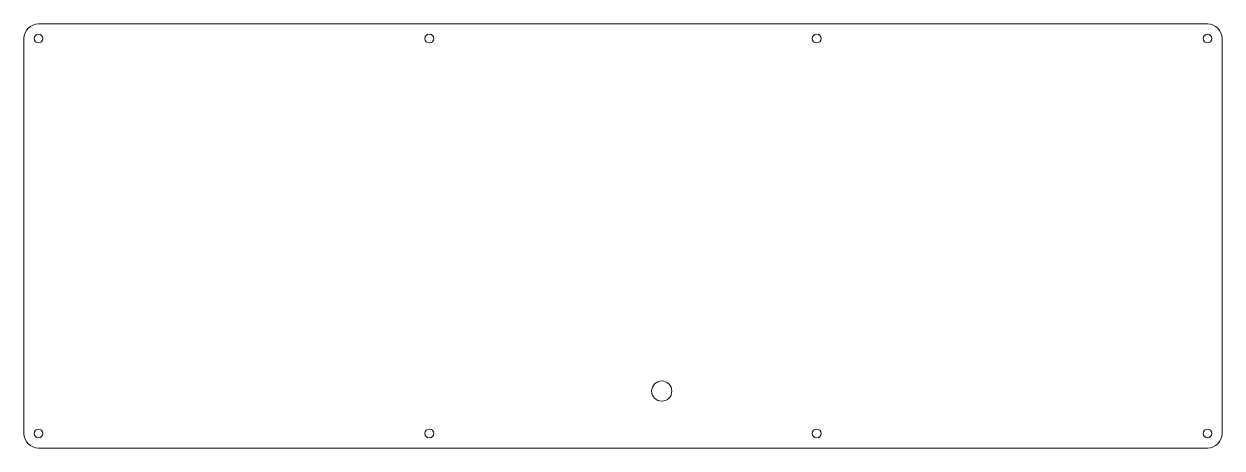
# Model space of a CAD drawing. Header units: millimetres. Extents: x 28 to 325, y -177 to -72.
import ezdxf

# ---------------------------------------------------------------- set-up
doc = ezdxf.new("R2010")
doc.units = ezdxf.units.MM
doc.header["$MEASUREMENT"] = 0
doc.layers.add('_U+30EC_U+30A4_U+30E4_U+30FC 1', color=7, linetype='Continuous')

msp = doc.modelspace()

# ---------------------------------------------------------------- linework, layer by layer
at = {"layer": '_U+30EC_U+30A4_U+30E4_U+30FC 1', "color": 250, "lineweight": 9, "true_color": 0x221814}
for points, knots in [([(321.4, -177.5), (321.4, -177.5), (31.6, -177.5), (31.6, -177.5), (29.61, -177.5), (28, -175.89), (28, -173.9), (28, -173.9), (28, -76.1), (28, -76.1), (28, -74.11), (29.61, -72.5), (31.6, -72.5), (31.6, -72.5), (321.4, -72.5), (321.4, -72.5), (323.39, -72.5), (325, -74.11), (325, -76.1), (325, -76.1), (325, -173.9), (325, -173.9), (325, -175.89), (323.39, -177.5), (321.4, -177.5)], [0, 0, 0, 0, 1, 1, 1, 2, 2, 2, 3, 3, 3, 4, 4, 4, 5, 5, 5, 6, 6, 6, 7, 7, 7, 8, 8, 8, 8]), ([(32.7, -76.1), (32.7, -76.71), (32.21, -77.2), (31.6, -77.2), (30.99, -77.2), (30.5, -76.71), (30.5, -76.1), (30.5, -75.49), (30.99, -75), (31.6, -75), (32.21, -75), (32.7, -75.49), (32.7, -76.1)], [0, 0, 0, 0, 1, 1, 1, 2, 2, 2, 3, 3, 3, 4, 4, 4, 4]), ([(129.6, -76.1), (129.6, -76.71), (129.11, -77.2), (128.5, -77.2), (127.89, -77.2), (127.4, -76.71), (127.4, -76.1), (127.4, -75.49), (127.89, -75), (128.5, -75), (129.11, -75), (129.6, -75.49), (129.6, -76.1)], [0, 0, 0, 0, 1, 1, 1, 2, 2, 2, 3, 3, 3, 4, 4, 4, 4]), ([(225.6, -76.1), (225.6, -76.71), (225.11, -77.2), (224.5, -77.2), (223.89, -77.2), (223.4, -76.71), (223.4, -76.1), (223.4, -75.49), (223.89, -75), (224.5, -75), (225.11, -75), (225.6, -75.49), (225.6, -76.1)], [0, 0, 0, 0, 1, 1, 1, 2, 2, 2, 3, 3, 3, 4, 4, 4, 4]), ([(322.5, -76.1), (322.5, -76.71), (322.01, -77.2), (321.4, -77.2), (320.79, -77.2), (320.3, -76.71), (320.3, -76.1), (320.3, -75.49), (320.79, -75), (321.4, -75), (322.01, -75), (322.5, -75.49), (322.5, -76.1)], [0, 0, 0, 0, 1, 1, 1, 2, 2, 2, 3, 3, 3, 4, 4, 4, 4]), ([(188.6, -163.4), (188.6, -164.78), (187.48, -165.9), (186.1, -165.9), (184.72, -165.9), (183.6, -164.78), (183.6, -163.4), (183.6, -162.02), (184.72, -160.9), (186.1, -160.9), (187.48, -160.9), (188.6, -162.02), (188.6, -163.4)], [0, 0, 0, 0, 1, 1, 1, 2, 2, 2, 3, 3, 3, 4, 4, 4, 4]), ([(32.7, -173.9), (32.7, -174.51), (32.21, -175), (31.6, -175), (30.99, -175), (30.5, -174.51), (30.5, -173.9), (30.5, -173.29), (30.99, -172.8), (31.6, -172.8), (32.21, -172.8), (32.7, -173.29), (32.7, -173.9)], [0, 0, 0, 0, 1, 1, 1, 2, 2, 2, 3, 3, 3, 4, 4, 4, 4]), ([(129.6, -173.9), (129.6, -174.51), (129.11, -175), (128.5, -175), (127.89, -175), (127.4, -174.51), (127.4, -173.9), (127.4, -173.29), (127.89, -172.8), (128.5, -172.8), (129.11, -172.8), (129.6, -173.29), (129.6, -173.9)], [0, 0, 0, 0, 1, 1, 1, 2, 2, 2, 3, 3, 3, 4, 4, 4, 4]), ([(225.6, -173.9), (225.6, -174.51), (225.11, -175), (224.5, -175), (223.89, -175), (223.4, -174.51), (223.4, -173.9), (223.4, -173.29), (223.89, -172.8), (224.5, -172.8), (225.11, -172.8), (225.6, -173.29), (225.6, -173.9)], [0, 0, 0, 0, 1, 1, 1, 2, 2, 2, 3, 3, 3, 4, 4, 4, 4]), ([(322.5, -173.9), (322.5, -174.51), (322.01, -175), (321.4, -175), (320.79, -175), (320.3, -174.51), (320.3, -173.9), (320.3, -173.29), (320.79, -172.8), (321.4, -172.8), (322.01, -172.8), (322.5, -173.29), (322.5, -173.9)], [0, 0, 0, 0, 1, 1, 1, 2, 2, 2, 3, 3, 3, 4, 4, 4, 4])]:
    msp.add_open_spline(points, degree=3, knots=knots, dxfattribs=at)

doc.saveas('drawing.dxf')
